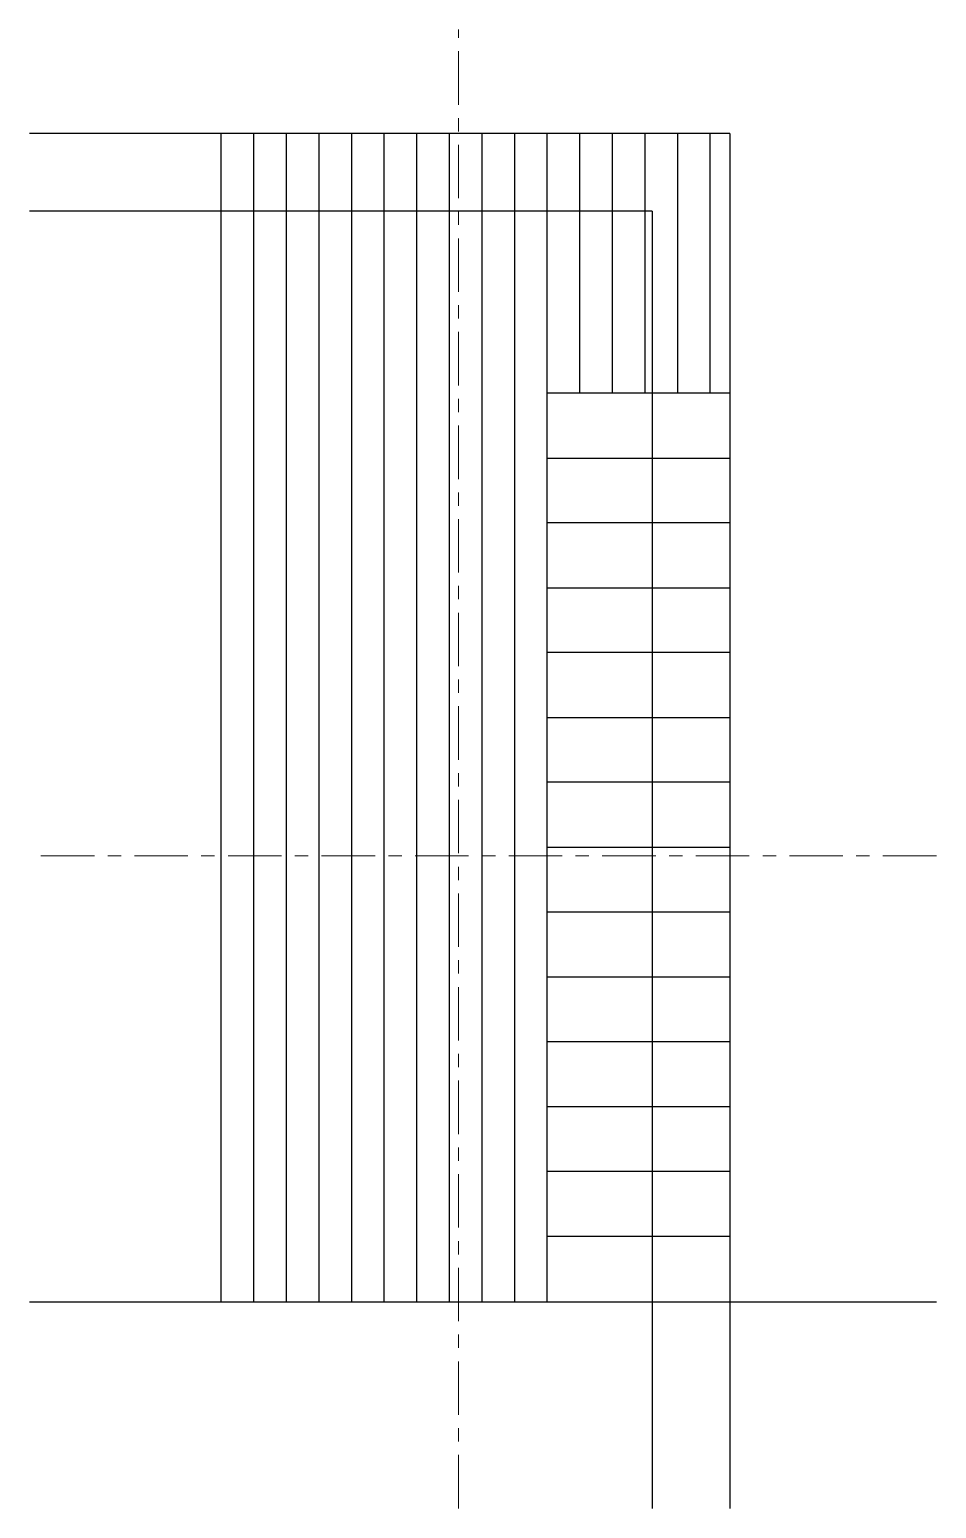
# Model space of a CAD drawing. Header units: metres. Extents: x -3819.2 to -3810.7, y 10024.2 to 10038.
import ezdxf

# ---------------------------------------------------------------- set-up
doc = ezdxf.new("R2010")
doc.units = ezdxf.units.M
doc.linetypes.add('Línea de rejilla', pattern=[0.875, 0.5, -0.125, 0.125, -0.125])
doc.layers.add('S-GRID', color=1, linetype='Continuous', lineweight=9)
for name, color, linetype in [('xc_bearing_wall', 4, 'Continuous'), ('xc_blue_girder', 5, 'Continuous'), ('xc_jack_trusses', 3, 'Continuous'), ('xc_lvl_blind_fascia', 30, 'Continuous'), ('xc_regular_trusses', 43, 'Continuous'), ('xc_south_facade', 6, 'Continuous')]:
    doc.layers.add(name, color=color, linetype=linetype)

msp = doc.modelspace()

# ---------------------------------------------------------------- linework, layer by layer
at = {"layer": 'S-GRID', "linetype": 'Línea de rejilla'}
for p, q in [((-3815.184, 10024.189), (-3815.184, 10038.016)), ((-3810.715, 10030.291), (-3819.196, 10030.291))]:
    msp.add_line(p, q, dxfattribs=at)
at = {"layer": 'xc_bearing_wall'}
for p, q in [((-3813.374, 10036.317), (-3819.196, 10036.317)), ((-3813.374, 10036.317), (-3813.374, 10024.189)), ((-3819.196, 10026.121), (-3810.715, 10026.121))]:
    msp.add_line(p, q, dxfattribs=at)
at = {"layer": 'xc_blue_girder'}
for p, q in [((-3814.355, 10036.317), (-3814.355, 10037.045)), ((-3814.355, 10026.121), (-3814.355, 10036.317)), ((-3812.646, 10034.616), (-3814.355, 10034.616))]:
    msp.add_line(p, q, dxfattribs=at)
at = {"layer": 'xc_jack_trusses'}
for p, q in [((-3814.05, 10034.616), (-3814.05, 10037.045)), ((-3813.745, 10034.616), (-3813.745, 10037.045)), ((-3813.44, 10034.616), (-3813.44, 10037.045)), ((-3813.135, 10034.616), (-3813.135, 10037.045)), ((-3812.831, 10034.616), (-3812.831, 10037.045)), ((-3812.646, 10034.006), (-3814.355, 10034.006)), ((-3812.646, 10033.403), (-3814.355, 10033.403)), ((-3812.646, 10032.794), (-3814.355, 10032.794)), ((-3812.646, 10032.191), (-3814.355, 10032.191)), ((-3812.646, 10031.581), (-3814.355, 10031.581)), ((-3812.646, 10030.978), (-3814.355, 10030.978)), ((-3812.646, 10030.368), (-3814.355, 10030.368)), ((-3812.646, 10029.765), (-3814.355, 10029.765)), ((-3812.646, 10029.156), (-3814.355, 10029.156)), ((-3812.646, 10028.552), (-3814.355, 10028.552)), ((-3812.646, 10027.943), (-3814.355, 10027.943)), ((-3812.646, 10027.34), (-3814.355, 10027.34)), ((-3812.646, 10026.73), (-3814.355, 10026.73))]:
    msp.add_line(p, q, dxfattribs=at)
at = {"layer": 'xc_lvl_blind_fascia'}
msp.add_line((-3812.646, 10037.045), (-3819.196, 10037.045), dxfattribs=at)
at = {"layer": 'xc_regular_trusses'}
for p, q in [((-3817.403, 10036.317), (-3817.403, 10037.045)), ((-3817.098, 10036.317), (-3817.098, 10037.045)), ((-3816.793, 10036.317), (-3816.793, 10037.045)), ((-3816.488, 10036.317), (-3816.488, 10037.045)), ((-3816.183, 10036.317), (-3816.183, 10037.045)), ((-3815.879, 10036.317), (-3815.879, 10037.045)), ((-3815.574, 10036.317), (-3815.574, 10037.045)), ((-3815.269, 10036.317), (-3815.269, 10037.045)), ((-3814.964, 10036.317), (-3814.964, 10037.045)), ((-3814.659, 10036.317), (-3814.659, 10037.045)), ((-3817.403, 10026.121), (-3817.403, 10036.317)), ((-3817.098, 10026.121), (-3817.098, 10036.317)), ((-3816.793, 10026.121), (-3816.793, 10036.317)), ((-3816.488, 10026.121), (-3816.488, 10036.317)), ((-3816.183, 10026.121), (-3816.183, 10036.317)), ((-3815.879, 10026.121), (-3815.879, 10036.317)), ((-3815.574, 10026.121), (-3815.574, 10036.317)), ((-3815.269, 10026.121), (-3815.269, 10036.317)), ((-3814.964, 10026.121), (-3814.964, 10036.317)), ((-3814.659, 10026.121), (-3814.659, 10036.317))]:
    msp.add_line(p, q, dxfattribs=at)
at = {"layer": 'xc_south_facade'}
msp.add_line((-3812.646, 10037.045), (-3812.646, 10024.189), dxfattribs=at)

doc.saveas('drawing.dxf')
